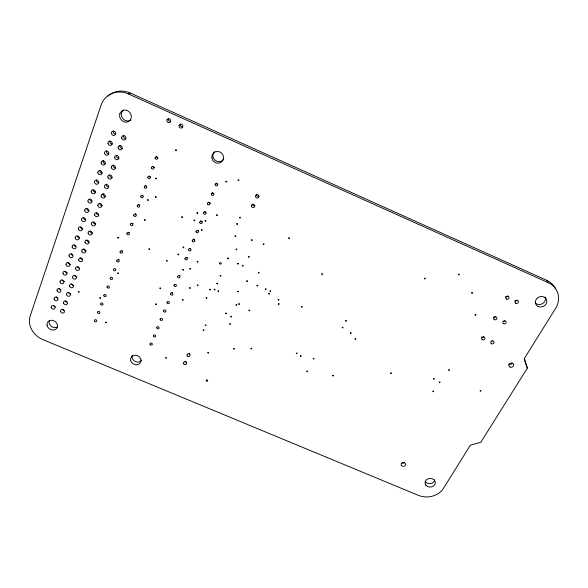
<?xml version="1.0" encoding="UTF-8"?>
<svg xmlns="http://www.w3.org/2000/svg" width="588" height="588" viewBox="0 0 588 588"><rect width="100%" height="100%" fill="white"/><g stroke="black" fill="none" stroke-linecap="round" stroke-linejoin="round"><path stroke-width="0.88" d="M546.671 280.278L548.112 282.6A21.418 18.823 -20.6 0 1 555.66 308.244L524.364 358.489L527.392 368.073L480.83 442.227L470.334 445.241L443.506 488.319A18.787 15.7 -2.5 0 1 418.318 495.331L43.012 339.68A19.992 17.008 32 0 1 30.186 315.976L101.04 105.237A22.792 20.72 53.5 0 1 128.471 93.984L130.213 93.007L546.671 280.278A21.264 18.713 -20.8 0 1 555.564 288.884M128.471 93.984L548.112 282.6M526.466 365.956L527.392 368.073M524.239 359.187L526.157 365.251M198.56 230.849A1.25 1.161 32.4 0 1 197.421 230.356M73.86 285.518A2.029 1.764 34.1 0 1 71.545 283.828M64.423 281.527A2.036 1.764 34.9 0 1 62.1 279.837M78.924 268.179A2.051 1.793 35.4 0 1 77.609 266.636M70.428 264.299A2.058 1.793 36.2 0 1 68.083 262.586M76.888 276.97A2.036 1.779 34.8 0 1 74.558 275.272M67.414 272.95A2.043 1.779 35.5 0 1 65.077 271.252M82.004 259.477A2.058 1.815 36.2 0 1 80.681 257.919M72.449 255.398A2.065 1.815 36.9 0 1 71.119 253.84M86.142 250.863A2.073 1.83 36.9 0 1 83.79 249.121M89.28 241.991A2.08 1.845 37.7 0 1 86.921 240.242M79.645 237.853A2.087 1.845 38.5 0 1 77.271 236.097M92.456 233.039A2.095 1.86 38.6 0 1 90.082 231.275M82.776 228.872A2.102 1.86 39.3 0 1 80.387 227.1M95.66 224.006A2.102 1.874 39.5 0 1 93.272 222.22M84.892 219.633A2.117 1.874 40.2 0 1 83.54 218.023M75.514 246.585A2.08 1.83 37.7 0 1 74.176 245.012M98.887 214.885A2.117 1.896 40.5 0 1 96.498 213.084M89.119 210.651A2.124 1.896 41.2 0 1 86.723 208.85M102.15 205.668A2.131 1.911 41.5 0 1 99.754 203.86M91.287 201.236A2.139 1.911 42.2 0 1 89.935 199.597M95.594 192.078A2.154 1.926 43.3 0 1 93.176 190.247M108.773 186.984A2.154 1.94 43.7 0 1 106.421 184.095M98.88 182.655A2.161 1.94 44.4 0 1 96.513 179.759M105.45 196.37A2.139 1.926 42.6 0 1 103.106 193.511M102.194 173.144A2.176 1.962 45.6 0 1 99.82 170.219M115.527 167.925A2.183 1.977 46.2 0 1 113.161 164.985M105.539 163.537A2.19 1.977 46.8 0 1 103.157 160.59M122.547 251.01A1.235 1.11 35.1 0 1 122.032 250.628M119.254 259.822A1.235 1.103 34.3 0 1 118.739 259.44M118.952 158.26A2.198 1.992 47.5 0 1 116.578 155.291M108.92 153.835A2.205 1.992 48.1 0 1 106.531 150.859M122.414 148.492A2.212 2.007 48.9 0 1 120.033 145.501M112.132 177.502A2.168 1.962 44.9 0 1 109.706 175.643M517.014 300.086A1.713 1.521 -19.4 0 1 514.706 300.828M129.36 232.782A1.25 1.132 37 0 1 128.846 232.392M187.528 257.764A1.227 1.132 29.6 0 1 186.403 257.279M495.677 316.418A1.683 1.499 -16.4 0 1 493.405 317.138M190.549 248.775A1.235 1.139 30.4 0 1 190.042 248.386M504.813 320.46A1.683 1.492 -16.7 0 1 503.379 321.313M194.849 239.904A1.242 1.147 31.3 0 1 194.224 239.801M193.709 239.412A1.242 1.147 31.3 0 1 193.459 238.846M483.836 336.409A1.661 1.47 -13.9 0 1 481.594 337.115M492.288 340.959A1.661 1.463 -14.3 0 1 491.472 341.216M202.301 221.705A1.25 1.169 33.5 0 1 200.905 220.625M189.902 353.902A1.573 1.396 20.7 0 1 189.101 353.763M206.087 212.474A1.257 1.183 34.8 0 1 204.683 211.386M186.455 361.855A1.566 1.382 20.5 0 1 185.007 361.252M210.497 202.934A1.264 1.191 36.3 0 1 208.497 202.051M254.876 205.469A1.705 1.639 29.4 0 1 252.179 204.271M213.76 193.739A1.272 1.205 37.9 0 1 212.349 192.629M258.963 196.039A1.713 1.654 31.1 0 1 256.375 193.981M217.656 184.235A1.279 1.213 39.9 0 1 216.237 183.118M115.785 134.137A2.234 2.029 50.9 0 1 113.381 131.109M125.906 138.628A2.227 2.029 50.4 0 1 123.517 135.615M112.337 144.038A2.22 2.007 49.5 0 1 109.941 141.032M60.461 289.847A2.029 1.749 34.2 0 1 59.145 288.341M154.431 167.529A1.301 1.205 45.8 0 1 152.976 166.397M108.089 96.167A22.616 20.58 53.7 0 1 109.118 95.278M110.199 94.462A22.616 20.58 53.7 0 1 130.213 93.007M507.789 295.984A1.713 1.521 -19.1 0 1 505.489 296.719M133.373 223.815A1.257 1.139 38 0 1 132.234 223.315M63.952 310.515A1.999 1.72 32.4 0 1 62.651 309.031M136.173 214.554A1.264 1.154 39 0 1 135.38 213.576M55.625 306.774A2.007 1.72 33.1 0 1 53.787 306.003M139.628 205.308A1.272 1.161 40.2 0 1 138.827 204.323M66.892 302.203A2.007 1.735 32.9 0 1 65.591 300.711M143.112 195.973A1.279 1.169 41.5 0 1 142.318 194.981M57.536 298.263A2.014 1.735 33.7 0 1 56.22 296.771M146.64 186.55A1.286 1.183 42.8 0 1 145.839 185.543M70.861 293.978A2.021 1.749 33.5 0 1 68.553 292.31M150.837 177.135A1.294 1.191 44.2 0 1 149.389 176.018M158.062 157.819A1.308 1.213 47.4 0 1 156.606 156.687M180.215 275.632A1.213 1.11 28.2 0 1 179.597 275.529M172.556 292.721A1.205 1.088 27.1 0 1 172.064 292.346M223.808 158.958A5.968 5.689 47 0 1 215.245 160.377A5.968 5.689 47 0 1 214.546 151.601M57.176 327.141A5.454 4.653 31.8 0 1 51.171 326.142A5.454 4.653 31.8 0 1 49.318 320.622M141.796 360.076A5.321 4.623 24.6 0 1 135.115 361.407A5.321 4.623 24.6 0 1 132.351 355.277M512.221 363.237A2.44 2.117 -14 0 1 508.929 364.244M434.76 479.83A5.13 4.292 -2.8 0 1 430.798 483.527A5.13 4.292 -2.8 0 1 425.359 481.748M545.135 297.087A5.851 5.138 -20.8 0 1 542.577 303.577A5.851 5.138 -20.8 0 1 535.286 302.967M131.021 119.871A6.211 5.66 53.6 0 1 122.767 118.497A6.211 5.66 53.6 0 1 123.362 110.096M170.557 121.466A2.014 1.874 54.4 0 1 168.433 118.703M182.559 126.846A2.007 1.874 53.8 0 1 180.45 124.09M404.294 462.763A2.249 1.904 -1.3 0 1 402.052 462.888M78.439 291.729C78.924 293.596 80.005 290.737 78.439 291.729M99.828 297.866C100.298 299.726 101.401 296.881 99.828 297.866M105.634 322.283C106.105 324.098 107.192 321.313 105.634 322.283M117.732 237.611C118.203 239.581 119.371 236.56 117.732 237.611M117.732 273.104C118.195 275.008 119.342 272.082 117.732 273.104M144.442 219.912C144.898 221.911 146.118 218.832 144.442 219.912M147.507 199.854C147.963 201.897 149.198 198.751 147.507 199.854M148.926 249.003C149.374 250.958 150.572 247.952 148.926 249.003M155.636 178.274C156.085 180.362 157.349 177.157 155.636 178.274M155.467 196.833C155.908 198.884 157.165 195.731 155.467 196.833M155.68 304.055C156.114 305.914 157.283 303.063 155.68 304.055M159.907 288.12C160.34 290.009 161.531 287.113 159.907 288.12M175.599 150.021C176.032 152.16 177.356 148.86 175.599 150.021M166.492 260.682C166.926 262.623 168.146 259.646 166.492 260.682M165.676 357.754C166.095 359.518 167.235 356.813 165.676 357.754M181.685 216.95C182.111 218.971 183.382 215.869 181.685 216.95M177.936 254.303C178.362 256.258 179.597 253.259 177.936 254.303M183.044 247.173C183.471 249.136 184.72 246.122 183.044 247.173M182.75 269.73C183.169 271.656 184.397 268.701 182.75 269.73M182.434 299.726C182.853 301.6 184.059 298.726 182.434 299.726M193.981 220.184C194.4 222.198 195.686 219.096 193.981 220.184M189.814 268.694C190.233 270.62 191.475 267.658 189.814 268.694M196.951 212.849C197.37 214.877 198.663 211.761 196.951 212.849M189.579 287.841C189.998 289.73 191.218 286.826 189.579 287.841M197.193 261.601C197.605 263.542 198.862 260.558 197.193 261.601M201.361 229.827C201.772 231.826 203.058 228.754 201.361 229.827M197.318 285.121C197.722 287.017 198.957 284.107 197.318 285.121M205.094 220.743C205.506 222.756 206.8 219.655 205.094 220.743M206.145 297.94C206.55 299.821 207.784 296.933 206.145 297.94M216.582 214.958C216.987 216.987 218.31 213.863 216.582 214.958M203.154 330.037C203.558 331.86 204.764 329.067 203.154 330.037M205.286 325.135C205.69 326.972 206.903 324.164 205.286 325.135M209.776 289.465C210.181 291.361 211.423 288.451 209.776 289.465M225.88 181.442C226.277 183.537 227.637 180.318 225.88 181.442M214.23 289.362C214.627 291.258 215.877 288.348 214.23 289.362M207.836 352.646C208.233 354.424 209.424 351.69 207.836 352.646M216.81 283.379C217.207 285.29 218.464 282.358 216.81 283.379M217.942 290.957C218.339 292.853 219.596 289.95 217.942 290.957M220.147 275.632C220.544 277.558 221.816 274.603 220.147 275.632M227.674 258.183C228.063 260.139 229.364 257.14 227.674 258.183M238.052 180.082C238.441 182.177 239.823 178.95 238.052 180.082M234.987 235.979C235.369 237.971 236.699 234.899 234.987 235.979M236.788 223.83C237.17 225.851 238.507 222.742 236.788 223.83M225.719 313.272C226.101 315.124 227.35 312.279 225.719 313.272M239.529 217.42C239.919 219.449 241.264 216.325 239.529 217.42M236.045 249.216C236.435 251.179 237.75 248.151 236.045 249.216M237.655 263.571C238.037 265.511 239.345 262.52 237.655 263.571M229.724 323.841C230.106 325.678 231.349 322.856 229.724 323.841M230.849 316.454C231.231 318.299 232.488 315.462 230.849 316.454M237.64 291.347C238.022 293.236 239.309 290.325 237.64 291.347M236.067 304.775C236.45 306.642 237.721 303.768 236.067 304.775M242.359 265.607C242.741 267.555 244.049 264.571 242.359 265.607M238.662 303.886C239.044 305.76 240.316 302.879 238.662 303.886M233.612 348.713C233.995 350.507 235.222 347.758 233.612 348.713M248.511 256.758C248.886 258.713 250.216 255.706 248.511 256.758M251.399 239.948C251.774 241.94 253.119 238.875 251.399 239.948M246.71 280.954C247.085 282.872 248.386 279.932 246.71 280.954M248.952 310.302C249.327 312.162 250.606 309.303 248.952 310.302M258.301 272.538C258.669 274.471 259.992 271.494 258.301 272.538M256.956 285.386C257.324 287.297 258.632 284.364 256.956 285.386M263.204 244.049C263.564 246.034 264.923 242.976 263.204 244.049M250.988 348.412C251.363 350.213 252.612 347.449 250.988 348.412M265.313 289.009C265.68 290.913 266.996 287.988 265.313 289.009M268.767 293.574C269.128 295.47 270.451 292.559 268.767 293.574M269.951 291.016C270.311 292.912 271.634 289.994 269.951 291.016M278.146 299.667C278.499 301.556 279.829 298.653 278.146 299.667M288.723 237.993C289.068 239.992 290.465 236.913 288.723 237.993M278.403 303.849C278.756 305.723 280.079 302.835 278.403 303.849M301.453 306.686C301.791 308.56 303.143 305.672 301.453 306.686M296.323 353.204C296.661 355.005 297.962 352.249 296.323 353.204M300.409 355.916C300.747 357.71 302.056 354.961 300.409 355.916M321.783 273.964C322.106 275.904 323.51 272.92 321.783 273.964M306.855 371.168C307.186 372.939 308.487 370.227 306.855 371.168M313.25 358.482C313.573 360.275 314.896 357.526 313.25 358.482M332.742 375.467C333.058 377.239 334.388 374.527 332.742 375.467M342.216 327.347C342.525 329.199 343.914 326.355 342.216 327.347M345.619 320.703C345.92 322.562 347.317 319.703 345.619 320.703M350.433 332.918C350.735 334.756 352.131 331.926 350.433 332.918M355.056 338.931C355.35 340.761 356.747 337.946 355.056 338.931M390.638 373.064C390.91 374.843 392.321 372.108 390.638 373.064M424.477 278.367C424.727 280.322 426.271 277.315 424.477 278.367M458.478 274.28C458.706 276.242 460.301 273.214 458.478 274.28M433.554 378.723C433.804 380.502 435.26 377.775 433.554 378.723M432.915 391.196C433.158 392.946 434.598 390.256 432.915 391.196M439.265 382.171C439.508 383.942 440.971 381.215 439.265 382.171M448.74 369.933C448.975 371.734 450.459 368.97 448.74 369.933M471.716 292.78C471.936 294.713 473.531 291.729 471.716 292.78M475.111 314.756C475.325 316.653 476.905 313.735 475.111 314.756M480.19 390.682C480.403 392.446 481.91 389.741 480.19 390.682M196.017 231.709A1.257 1.169 32.2 0 0 198.002 232.583A1.257 1.169 32.2 0 0 197.671 230.525A1.257 1.169 32.2 0 0 196.017 231.709M57.073 290.604A2.036 1.757 34.1 0 0 60.307 291.971A2.036 1.757 34.1 0 0 59.564 288.774A2.036 1.757 34.1 0 0 57.073 290.604M101.18 196.23A2.161 1.94 42.4 0 0 104.561 197.708A2.161 1.94 42.4 0 0 103.856 194.187A2.161 1.94 42.4 0 0 101.18 196.23M78.726 260.006A2.073 1.823 36 0 0 82.004 261.41A2.073 1.823 36 0 0 81.284 258.11A2.073 1.823 36 0 0 78.726 260.006M87.98 201.309A2.154 1.918 42.1 0 0 91.361 202.779A2.154 1.918 42.1 0 0 90.633 199.281A2.154 1.918 42.1 0 0 87.98 201.309M97.851 172.813A2.19 1.97 45.4 0 0 101.276 174.313A2.19 1.97 45.4 0 0 100.555 170.711A2.19 1.97 45.4 0 0 97.851 172.813M104.51 186.763A2.168 1.955 43.5 0 0 107.913 188.248A2.168 1.955 43.5 0 0 107.207 184.698A2.168 1.955 43.5 0 0 104.51 186.763M91.243 191.901A2.168 1.94 43.1 0 0 94.631 193.386A2.168 1.94 43.1 0 0 93.911 189.851A2.168 1.94 43.1 0 0 91.243 191.901M84.988 242.219A2.095 1.852 37.6 0 0 88.296 243.638A2.095 1.852 37.6 0 0 87.583 240.279A2.095 1.852 37.6 0 0 84.988 242.219M111.279 167.551A2.198 1.992 46 0 0 114.711 169.057A2.198 1.992 46 0 0 114.006 165.441A2.198 1.992 46 0 0 111.279 167.551M160.149 319.49A1.198 1.066 25.6 0 0 162.06 320.298A1.198 1.066 25.6 0 0 161.707 318.417A1.198 1.066 25.6 0 0 160.149 319.49M69.083 255.898A2.08 1.823 36.8 0 0 72.375 257.301A2.08 1.823 36.8 0 0 71.64 253.994A2.08 1.823 36.8 0 0 69.083 255.898M97.88 205.609A2.146 1.918 41.3 0 0 101.246 207.072A2.146 1.918 41.3 0 0 100.541 203.588A2.146 1.918 41.3 0 0 97.88 205.609M101.202 163.119A2.205 1.992 46.6 0 0 104.642 164.633A2.205 1.992 46.6 0 0 103.922 161.002A2.205 1.992 46.6 0 0 101.202 163.119M120.084 252.112A1.25 1.117 35 0 0 122.061 252.965A1.25 1.117 35 0 0 121.665 250.958A1.25 1.117 35 0 0 120.084 252.112M84.76 210.629A2.139 1.904 41 0 0 88.119 212.084A2.139 1.904 41 0 0 87.392 208.622A2.139 1.904 41 0 0 84.76 210.629M116.777 260.991A1.242 1.11 34.2 0 0 118.747 261.829A1.242 1.11 34.2 0 0 118.35 259.845A1.242 1.11 34.2 0 0 116.777 260.991M94.609 214.892A2.131 1.904 40.3 0 0 97.961 216.347A2.131 1.904 40.3 0 0 97.255 212.893A2.131 1.904 40.3 0 0 94.609 214.892M113.506 269.782A1.235 1.095 33.5 0 0 115.461 270.62A1.235 1.095 33.5 0 0 115.064 268.65A1.235 1.095 33.5 0 0 113.506 269.782M110.257 278.491A1.227 1.088 32.8 0 0 112.205 279.322A1.227 1.088 32.8 0 0 111.808 277.367A1.227 1.088 32.8 0 0 110.257 278.491M81.563 219.853A2.131 1.889 40.1 0 0 84.907 221.301A2.131 1.889 40.1 0 0 84.18 217.869A2.131 1.889 40.1 0 0 81.563 219.853M91.368 224.087A2.124 1.889 39.3 0 0 94.712 225.535A2.124 1.889 39.3 0 0 93.999 222.11A2.124 1.889 39.3 0 0 91.368 224.087M114.711 157.797A2.212 2.007 47.3 0 0 118.159 159.319A2.212 2.007 47.3 0 0 117.46 155.666A2.212 2.007 47.3 0 0 114.711 157.797M107.045 287.113A1.22 1.08 32.1 0 0 108.986 287.944A1.22 1.08 32.1 0 0 108.582 286.011A1.22 1.08 32.1 0 0 107.045 287.113M103.863 295.661A1.213 1.066 31.5 0 0 105.789 296.484A1.213 1.066 31.5 0 0 105.392 294.566A1.213 1.066 31.5 0 0 103.863 295.661M78.402 228.997A2.117 1.874 39.2 0 0 81.732 230.43A2.117 1.874 39.2 0 0 80.997 227.027A2.117 1.874 39.2 0 0 78.402 228.997M104.591 153.336A2.22 2.007 47.9 0 0 108.045 154.864A2.22 2.007 47.9 0 0 107.332 151.197A2.22 2.007 47.9 0 0 104.591 153.336M88.163 233.193A2.109 1.874 38.4 0 0 91.485 234.627A2.109 1.874 38.4 0 0 90.772 231.238A2.109 1.874 38.4 0 0 88.163 233.193M100.702 304.136A1.213 1.058 31 0 0 102.628 304.944A1.213 1.058 31 0 0 102.224 303.048A1.213 1.058 31 0 0 100.702 304.136M94.477 320.842A1.198 1.044 29.9 0 0 96.388 321.643A1.198 1.044 29.9 0 0 95.984 319.776A1.198 1.044 29.9 0 0 94.477 320.842M75.264 238.052A2.102 1.852 38.4 0 0 78.586 239.478A2.102 1.852 38.4 0 0 77.851 236.104A2.102 1.852 38.4 0 0 75.264 238.052M97.579 312.522A1.205 1.051 30.4 0 0 99.497 313.331A1.205 1.051 30.4 0 0 99.085 311.449A1.205 1.051 30.4 0 0 97.579 312.522M156.761 327.795A1.191 1.051 25.2 0 0 158.657 328.596A1.191 1.051 25.2 0 0 158.312 326.73A1.191 1.051 25.2 0 0 156.761 327.795M118.181 147.948A2.227 2.021 48.7 0 0 121.642 149.484A2.227 2.021 48.7 0 0 120.944 145.795A2.227 2.021 48.7 0 0 118.181 147.948M72.162 247.019A2.095 1.837 37.5 0 0 75.462 248.43A2.095 1.837 37.5 0 0 74.727 245.086A2.095 1.837 37.5 0 0 72.162 247.019M150.072 344.171A1.176 1.036 24.5 0 0 151.954 344.958A1.176 1.036 24.5 0 0 151.601 343.127A1.176 1.036 24.5 0 0 150.072 344.171M153.402 336.02A1.183 1.044 24.8 0 0 155.291 336.814A1.183 1.044 24.8 0 0 154.938 334.962A1.183 1.044 24.8 0 0 153.402 336.02M81.842 251.157A2.087 1.837 36.8 0 0 85.135 252.568A2.087 1.837 36.8 0 0 84.422 249.239A2.087 1.837 36.8 0 0 81.842 251.157M107.876 177.201A2.183 1.97 44.7 0 0 111.294 178.701A2.183 1.97 44.7 0 0 110.588 175.114A2.183 1.97 44.7 0 0 107.876 177.201M494.427 319.681A1.698 1.507 -16.3 0 0 496.926 318.181A1.698 1.507 -16.3 0 0 494.383 317.05A1.698 1.507 -16.3 0 0 494.427 319.681M503.629 323.738A1.698 1.499 -16.6 0 0 506.136 322.246A1.698 1.499 -16.6 0 0 503.593 321.121A1.698 1.499 -16.6 0 0 503.629 323.738M482.52 339.761A1.676 1.477 -13.7 0 0 484.982 338.298A1.676 1.477 -13.7 0 0 482.454 337.189A1.676 1.477 -13.7 0 0 482.52 339.761M491.627 343.76A1.676 1.47 -14.1 0 0 494.096 342.297A1.676 1.47 -14.1 0 0 491.575 341.194A1.676 1.47 -14.1 0 0 491.627 343.76M187.307 355.961A1.588 1.404 20.6 0 0 189.983 355.769A1.588 1.404 20.6 0 0 188.278 353.733A1.588 1.404 20.6 0 0 187.307 355.961M183.853 363.965A1.58 1.389 20.5 0 0 186.514 363.774A1.58 1.389 20.5 0 0 184.808 361.752A1.58 1.389 20.5 0 0 183.853 363.965M251.421 206.05A1.72 1.646 29.1 0 0 254.141 207.255A1.72 1.646 29.1 0 0 253.766 204.381A1.72 1.646 29.1 0 0 251.421 206.05M255.53 196.546A1.727 1.661 30.7 0 0 258.257 197.759A1.727 1.661 30.7 0 0 257.882 194.863A1.727 1.661 30.7 0 0 255.53 196.546M111.47 133.469A2.249 2.036 50.7 0 0 114.954 135.019A2.249 2.036 50.7 0 0 114.241 131.286A2.249 2.036 50.7 0 0 111.47 133.469M215.201 184.742A1.286 1.22 39.6 0 0 217.237 185.646A1.286 1.22 39.6 0 0 216.921 183.493A1.286 1.22 39.6 0 0 215.201 184.742M211.29 194.327A1.279 1.213 37.7 0 0 213.312 195.216A1.279 1.213 37.7 0 0 212.996 193.084A1.279 1.213 37.7 0 0 211.29 194.327M207.417 203.808A1.279 1.198 36 0 0 209.431 204.697A1.279 1.198 36 0 0 209.107 202.581A1.279 1.198 36 0 0 207.417 203.808M147.853 177.591A1.301 1.198 44 0 0 149.903 178.495A1.301 1.198 44 0 0 149.514 176.334A1.301 1.198 44 0 0 147.853 177.591M121.679 138.004A2.242 2.043 50.2 0 0 125.156 139.547A2.242 2.043 50.2 0 0 124.465 135.821A2.242 2.043 50.2 0 0 121.679 138.004M94.528 182.405A2.183 1.955 44.2 0 0 97.939 183.897A2.183 1.955 44.2 0 0 97.211 180.332A2.183 1.955 44.2 0 0 94.528 182.405M108.016 143.457A2.234 2.021 49.3 0 0 111.485 144.993A2.234 2.021 49.3 0 0 110.772 141.289A2.234 2.021 49.3 0 0 108.016 143.457M126.927 233.752A1.264 1.139 36.8 0 0 128.919 234.612A1.264 1.139 36.8 0 0 128.529 232.576A1.264 1.139 36.8 0 0 126.927 233.752M130.33 224.616A1.264 1.147 37.8 0 0 132.337 225.483A1.264 1.147 37.8 0 0 131.94 223.425A1.264 1.147 37.8 0 0 130.33 224.616M506.606 299.138A1.727 1.536 -19 0 0 509.149 297.601A1.727 1.536 -19 0 0 506.577 296.455A1.727 1.536 -19 0 0 506.606 299.138M133.77 215.392A1.272 1.161 38.9 0 0 135.777 216.266A1.272 1.161 38.9 0 0 135.387 214.186A1.272 1.161 38.9 0 0 133.77 215.392M60.623 311.419A2.014 1.727 32.3 0 0 63.82 312.765A2.014 1.727 32.3 0 0 63.092 309.633A2.014 1.727 32.3 0 0 60.623 311.419M137.239 206.079A1.279 1.169 40 0 0 139.26 206.961A1.279 1.169 40 0 0 138.871 204.867A1.279 1.169 40 0 0 137.239 206.079M51.23 307.487A2.021 1.727 33 0 0 54.434 308.832A2.021 1.727 33 0 0 53.692 305.686A2.021 1.727 33 0 0 51.23 307.487M140.745 196.679A1.286 1.176 41.3 0 0 142.774 197.568A1.286 1.176 41.3 0 0 142.384 195.444A1.286 1.176 41.3 0 0 140.745 196.679M63.57 303.048A2.021 1.742 32.8 0 0 66.782 304.4A2.021 1.742 32.8 0 0 66.054 301.24A2.021 1.742 32.8 0 0 63.57 303.048M144.281 187.182A1.294 1.191 42.6 0 0 146.316 188.072A1.294 1.191 42.6 0 0 145.934 185.94A1.294 1.191 42.6 0 0 144.281 187.182M54.133 299.086A2.029 1.742 33.6 0 0 57.352 300.439A2.029 1.742 33.6 0 0 56.61 297.271A2.029 1.742 33.6 0 0 54.133 299.086M151.461 167.903A1.316 1.213 45.5 0 0 153.519 168.815A1.316 1.213 45.5 0 0 153.137 166.639A1.316 1.213 45.5 0 0 151.461 167.903M66.547 294.603A2.036 1.757 33.4 0 0 69.774 295.962A2.036 1.757 33.4 0 0 69.046 292.773A2.036 1.757 33.4 0 0 66.547 294.603M155.107 158.128A1.323 1.22 47.2 0 0 157.172 159.039A1.323 1.22 47.2 0 0 156.79 156.842A1.323 1.22 47.2 0 0 155.107 158.128M69.546 286.069A2.043 1.779 34 0 0 72.787 287.444A2.043 1.779 34 0 0 72.059 284.232A2.043 1.779 34 0 0 69.546 286.069M177.591 276.808A1.227 1.117 28.1 0 0 179.538 277.646A1.227 1.117 28.1 0 0 179.193 275.684A1.227 1.117 28.1 0 0 177.591 276.808M60.035 282.049A2.051 1.779 34.7 0 0 63.276 283.423A2.051 1.779 34.7 0 0 62.541 280.197A2.051 1.779 34.7 0 0 60.035 282.049M174.033 285.503A1.22 1.103 27.5 0 0 175.974 286.334A1.22 1.103 27.5 0 0 175.636 284.386A1.22 1.103 27.5 0 0 174.033 285.503M72.574 277.462A2.051 1.793 34.6 0 0 75.83 278.844A2.051 1.793 34.6 0 0 75.11 275.603A2.051 1.793 34.6 0 0 72.574 277.462M170.52 294.118A1.213 1.095 26.9 0 0 172.446 294.948A1.213 1.095 26.9 0 0 172.108 293.015A1.213 1.095 26.9 0 0 170.52 294.118M63.019 273.413A2.058 1.793 35.4 0 0 66.282 274.802A2.058 1.793 35.4 0 0 65.547 271.546A2.058 1.793 35.4 0 0 63.019 273.413M167.029 302.658A1.205 1.08 26.5 0 0 168.954 303.474A1.205 1.08 26.5 0 0 168.609 301.563A1.205 1.08 26.5 0 0 167.029 302.658M75.639 268.775A2.065 1.808 35.3 0 0 78.902 270.171A2.065 1.808 35.3 0 0 78.182 266.893A2.065 1.808 35.3 0 0 75.639 268.775M163.574 311.111A1.198 1.073 26 0 0 165.485 311.927A1.198 1.073 26 0 0 165.14 310.03A1.198 1.073 26 0 0 163.574 311.111M66.04 264.696A2.073 1.808 36.1 0 0 69.318 266.092A2.073 1.808 36.1 0 0 68.575 262.807A2.073 1.808 36.1 0 0 66.04 264.696M199.78 222.499A1.264 1.176 33.3 0 0 201.772 223.374A1.264 1.176 33.3 0 0 201.449 221.301A1.264 1.176 33.3 0 0 199.78 222.499M203.58 213.201A1.272 1.191 34.6 0 0 205.587 214.083A1.272 1.191 34.6 0 0 205.256 211.981A1.272 1.191 34.6 0 0 203.58 213.201M211.893 157.863A6.012 5.726 46.6 0 0 221.323 162.104A6.012 5.726 46.6 0 0 219.868 151.961A6.012 5.726 46.6 0 0 211.893 157.863M515.896 303.268A1.727 1.529 -19.2 0 0 518.44 301.74A1.727 1.529 -19.2 0 0 515.874 300.593A1.727 1.529 -19.2 0 0 515.896 303.268M47.113 325.554A5.49 4.675 31.7 0 0 55.845 329.214A5.49 4.675 31.7 0 0 53.824 320.725A5.49 4.675 31.7 0 0 47.113 325.554M510.031 367.059A2.455 2.131 -13.9 0 0 513.669 364.957A2.455 2.131 -13.9 0 0 509.994 363.347A2.455 2.131 -13.9 0 0 510.031 367.059M130.632 360.356A5.358 4.653 24.6 0 0 139.187 363.935A5.358 4.653 24.6 0 0 137.533 355.681A5.358 4.653 24.6 0 0 130.632 360.356M425.83 485.137A5.167 4.314 -2.7 0 0 434.76 484.674A5.167 4.314 -2.7 0 0 429.946 478.441A5.167 4.314 -2.7 0 0 425.83 485.137M538.152 306.48A5.895 5.167 -20.7 0 0 546.891 301.299A5.895 5.167 -20.7 0 0 538.211 297.388A5.895 5.167 -20.7 0 0 538.152 306.48M119.878 113.624A6.255 5.696 53.3 0 0 126.567 122.15A6.255 5.696 53.3 0 0 129.926 112.58A6.255 5.696 53.3 0 0 119.878 113.624M167.007 119.871A2.029 1.889 54.1 0 0 169.146 122.664A2.029 1.889 54.1 0 0 170.314 119.533A2.029 1.889 54.1 0 0 167.007 119.871M179.112 125.303A2.021 1.889 53.5 0 0 181.244 128.081A2.021 1.889 53.5 0 0 182.427 124.965A2.021 1.889 53.5 0 0 179.112 125.303M401.501 465.542A2.264 1.918 -1.2 0 0 405.411 465.321A2.264 1.918 -1.2 0 0 403.258 462.565A2.264 1.918 -1.2 0 0 401.501 465.542M219.618 263.439A0.823 0.764 24.9 0 0 220.919 264.005A0.823 0.764 24.9 0 0 220.721 262.674A0.823 0.764 24.9 0 0 219.618 263.439M206.359 380.943A0.772 0.676 17.6 0 0 207.667 380.855A0.772 0.676 17.6 0 0 206.844 379.877A0.772 0.676 17.6 0 0 206.359 380.943M192.291 240.837A1.25 1.154 31.2 0 0 194.268 241.697A1.25 1.154 31.2 0 0 193.937 239.654A1.25 1.154 31.2 0 0 192.291 240.837M188.594 249.871A1.242 1.147 30.3 0 0 190.571 250.723A1.242 1.147 30.3 0 0 190.233 248.702A1.242 1.147 30.3 0 0 188.594 249.871M184.941 258.823A1.235 1.132 29.5 0 0 186.903 259.668A1.235 1.132 29.5 0 0 186.565 257.669A1.235 1.132 29.5 0 0 184.941 258.823"/></g></svg>
